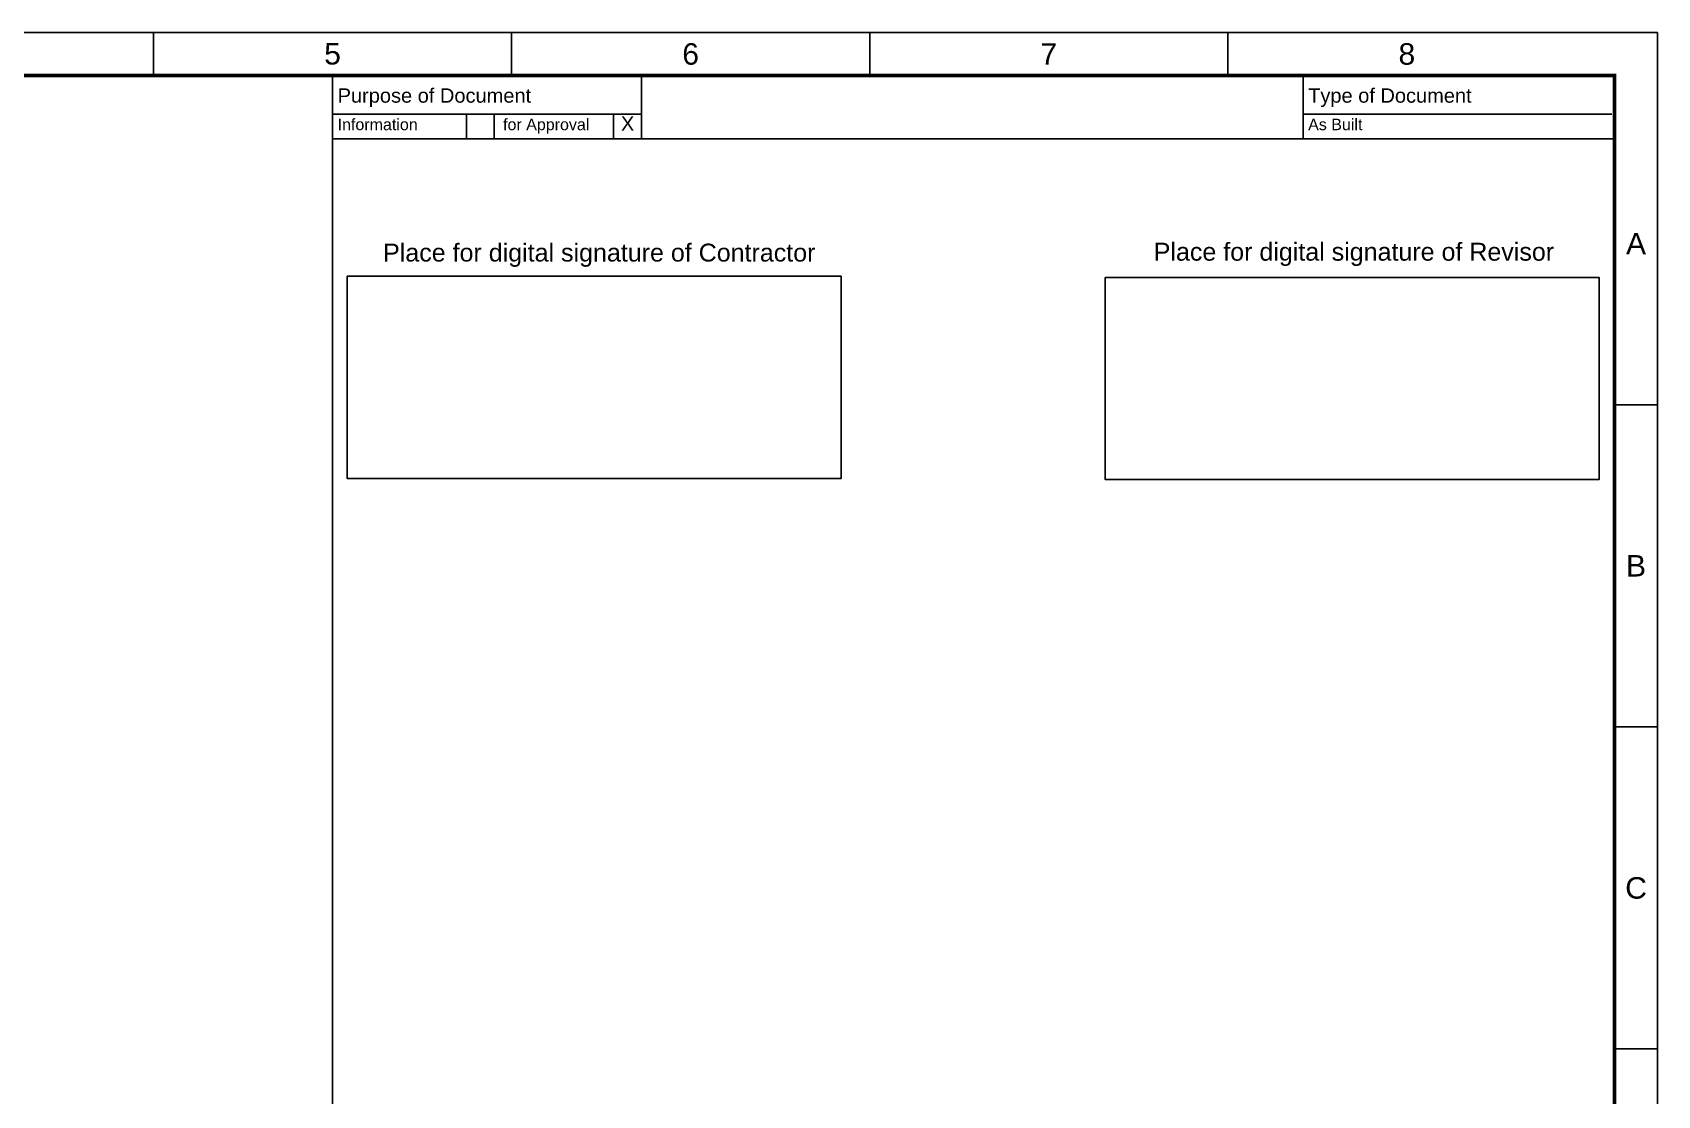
# Paper-space layout '1' of a CAD drawing. Header units: millimetres. Extents: x 34 to 454, y -132 to 165.
# Drawn here: x 226.7 to 453.6, y 16.2 to 164.7 of the extents above; entities that cross this region are included whole.
import ezdxf
from ezdxf.enums import TextEntityAlignment as Align

# ---------------------------------------------------------------- set-up
doc = ezdxf.new("R2010")
doc.units = ezdxf.units.MM
doc.styles.add('leroy', font='arial.ttf', dxfattribs={"bigfont": 'bigfont'})
doc.styles.add('ROMANS', font='ROMANS.SHX', dxfattribs={"oblique": 0.017453, "height": 1})
doc.styles.add('SEACAD_arial_ttf', font='arial.ttf')
doc.styles.get("Standard").update_dxf_attribs({"font": 'arial.ttf'})

# ---------------------------------------------------------------- blocks, each defined once
blk = doc.blocks.new('A3_Voith_Cover_sheet')
at = {"linetype": 'Continuous'}
for p, q in [((420, 297), (0, 297)), ((210, 291), (210, 297)), ((260, 291), (260, 297)), ((310, 291), (310, 297)), ((360, 291), (360, 297)), ((420, 0), (420, 297))]:
    blk.add_line(p, q, dxfattribs=at)
for p, q in [((235, 6), (235, 291)), ((278.12, 282.15), (278.12, 291.05)), ((370.5, 282.15), (370.5, 291.05)), ((278.12, 285.6), (235, 285.6)), ((253.71, 282.15), (253.71, 285.6)), ((257.58, 282.15), (257.58, 285.6)), ((274.25, 282.15), (274.25, 285.6)), ((413.63, 285.6), (370.51, 285.6)), ((235, 282.15), (414, 282.15)), ((420, 245), (414, 245)), ((420, 200), (414, 200)), ((420, 155), (414, 155))]:
    blk.add_line(p, q)
at = {"const_width": 0.5}
blk.add_lwpolyline([(6, 291), (6, 6), (414, 6), (414, 291)], close=True, dxfattribs=at)
for points in [[(237.06, 262.94), (306, 262.94), (306, 234.69), (237.06, 234.69)], [(342.9, 262.79), (411.84, 262.79), (411.84, 234.53), (342.9, 234.53)]]:
    blk.add_lwpolyline(points, close=True)
at = {"linetype": 'Continuous', "ltscale": 25.4, "style": 'SEACAD_arial_ttf'}
for s, p in [('5', (235, 294)), ('6', (285, 294)), ('7', (335, 294)), ('8', (385, 294)), ('A', (417, 267.5)), ('B', (417, 222.5)), ('C', (417, 177.5))]:
    blk.add_text(s, height=3, dxfattribs=at).set_placement(p, align=Align.MIDDLE)
at = {"linetype": 'Continuous', "lineweight": 0, "style": 'leroy'}
for s, height, p in [('Purpose of Document', 2, (235.71, 287.19)), ('Type of Document', 2, (371.22, 287.19)), ('Information', 1.6, (235.71, 283.35)), ('for Approval', 1.6, (258.81, 283.35)), ('X', 2, (275.27, 283.27)), ('As Built', 1.6, (371.22, 283.35)), ('Place for digital signature of Revisor', 2.5, (349.66, 265.12)), ('Place for digital signature of Contractor', 2.5, (242.06, 265))]:
    blk.add_text(s, height=height, dxfattribs=at).set_placement(p)
at = {"style": 'ROMANS', "width": 0.7, "flags": 8}
for tag, height, p in [('-_7', 2, (236, 103.96)), ('REV_DESCRIP_7', 2, (246.82, 103.96)), ('R1N_7', 2, (343.53, 103.96)), ('R2N_7', 2, (362.39, 103.96)), ('-_6', 2, (236, 99.73)), ('REV_DESCRIP_6', 2, (246.82, 99.73)), ('R1N_6', 2, (343.53, 99.73)), ('R2N_6', 2, (362.39, 99.73)), ('-_5', 2, (236, 95.49)), ('REV_DESCRIP_5', 2, (246.82, 95.49)), ('R1N_5', 2, (343.53, 95.49)), ('R2N_5', 2, (362.39, 95.49)), ('-_4', 2, (236, 91.26)), ('REV_DESCRIP_4', 2, (246.82, 91.26)), ('R1N_4', 2, (343.53, 91.26)), ('R2N_4', 2, (362.39, 91.26)), ('-_3', 2, (236, 87.02)), ('REV_DESCRIP_3', 2, (246.82, 87.02)), ('R1N_3', 2, (343.53, 87.02)), ('R2N_3', 2, (362.39, 87.02)), ('-_2', 2, (236, 82.79)), ('REV_DESCRIP_2', 2, (246.82, 82.79)), ('R1N_2', 2, (343.53, 82.79)), ('R2N_2', 2, (362.39, 82.79)), ('-_1', 2, (236, 78.55)), ('REV_DESCRIP_1', 2, (246.82, 78.55)), ('R1N_1', 2, (343.53, 78.55)), ('R2N_1', 2, (362.39, 78.55)), ('REV_DESCRIP', 2, (246.82, 74.31)), ('R1N', 2, (343.53, 74.31)), ('R2N', 2, (362.39, 74.31)), ('-', 2, (236, 74.31)), ('R3N', 2.5, (41.83, 20)), ('R3D', 2.5, (77.76, 19.9)), ('DRAW_NO', 2.5, (311, 17)), ('R2N', 2.5, (41.83, 16)), ('R2D', 2.5, (77.76, 15.9)), ('-', 2.5, (355.96, 17)), ('R1N', 2.5, (41.83, 12.03)), ('DESIGN_NO', 2.5, (311, 9)), ('2010549', 3, (355.96, 9))]:
    blk.add_attdef(tag, text='', height=height, dxfattribs=at).set_placement(p, align=Align.MIDDLE_LEFT)
at = {"style": 'ROMANS', "oblique": 0.0175, "width": 0.7, "flags": 8}
for tag, p in [('R0N_7', (324.5, 103.96)), ('R0D_7', (400.24, 103.76)), ('R0N_6', (324.5, 99.73)), ('R0D_6', (400.24, 99.52)), ('R0N_5', (324.5, 95.49)), ('R0D_5', (400.24, 95.29)), ('R0N_4', (324.5, 91.26)), ('R0D_4', (400.24, 91.05)), ('R0N_3', (324.5, 87.02)), ('R0D_3', (400.24, 86.81)), ('R0N_2', (324.5, 82.79)), ('R0D_2', (400.24, 82.58)), ('R0N_1', (324.5, 78.55)), ('R0D_1', (400.24, 78.34)), ('R0N', (324.5, 74.31)), ('R0D', (400.24, 74.11)), ('HIGHER_LEVEL_FUNCTION', (378.7, 20.12)), ('MOUNTING_LOCATION', (378.7, 16.12))]:
    blk.add_attdef(tag, text='', height=2, dxfattribs=at).set_placement(p, align=Align.MIDDLE_LEFT)
at = {"style": 'leroy', "flags": 8}
blk.add_attdef('DOCUMENT_NO._(CSD)', text='', height=2, dxfattribs=at).set_placement((265.79, 62.26), align=Align.MIDDLE_LEFT)
at = {"lineweight": 30, "oblique": 0.0175, "width": 0.7, "flags": 104}
blk.add_attdef('NAME_OF_DOCU', text='', height=2.5, dxfattribs=at).set_placement((235.79, 20.84), align=Align.TOP_LEFT)
at = {"style": 'ROMANS', "width": 0.7}
blk.add_attdef('R1D', text='', height=2.5, dxfattribs=at).set_placement((77.76, 11.9), align=Align.MIDDLE_LEFT)
at = {"style": 'ROMANS', "width": 0.7, "flags": 8}
for p in [(409.72, 12), (409.72, 8)]:
    blk.add_attdef('1', text='', height=2.5, dxfattribs=at).set_placement(p, align=Align.MIDDLE_RIGHT)
at = {"style": 'ROMANS', "oblique": 0.0175, "width": 0.7, "flags": 8}
for tag, p in [('R0N', (41.88, 6.79)), ('R0D', (77.77, 6.94)), ('COVER_SHEET', (235.79, 7.2))]:
    blk.add_attdef(tag, p, '', height=2.5, dxfattribs=at)

psp = doc.layouts.new('1')

# ---------------------------------------------------------------- block references
psp.add_blockref('A3_Voith_Cover_sheet', (33.57, -132.34))

doc.saveas('drawing.dxf')
